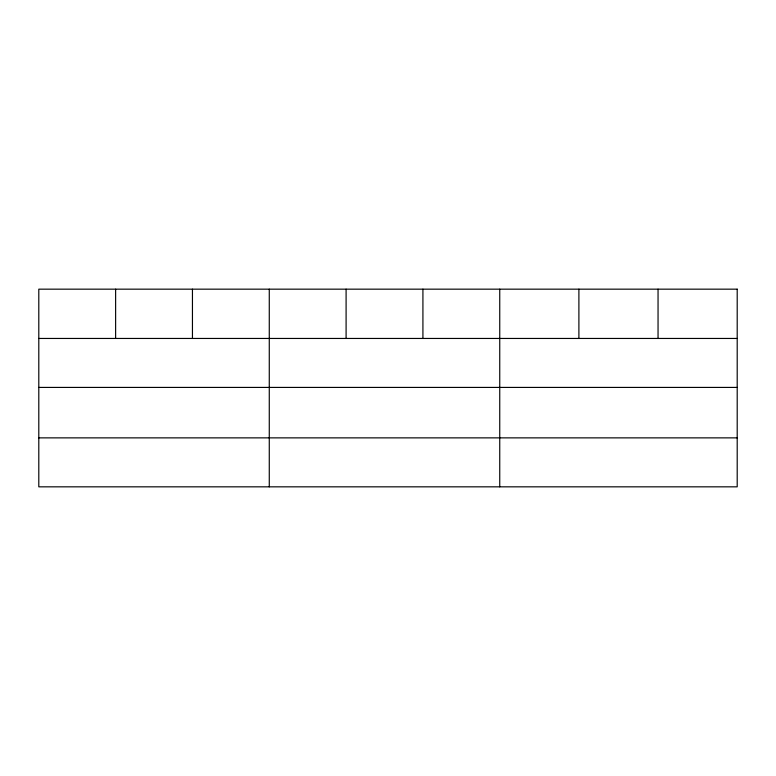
<?xml version="1.0" encoding="UTF-8"?>
<svg xmlns="http://www.w3.org/2000/svg" width="776" height="776" viewBox="0 0 776 776"><rect width="100%" height="100%" fill="white"/><g stroke="black" fill="none" stroke-linecap="round" stroke-linejoin="round"><path stroke-width="1.16" d="M38.8 338.452L737.2 338.452M38.8 387.418L737.2 387.418M38.8 437.868L737.2 437.868M658.048 289.167L658.048 338.452M578.896 289.167L578.896 338.452M499.744 289.167L499.744 486.833M422.92 289.167L422.92 338.452M346.096 289.167L346.096 338.452M269.272 289.167L269.272 486.833M192.448 289.167L192.448 338.452M115.624 289.167L115.624 338.452M737.2 289.167L38.8 289.167L38.8 486.833L737.2 486.833L737.2 289.167"/></g></svg>
